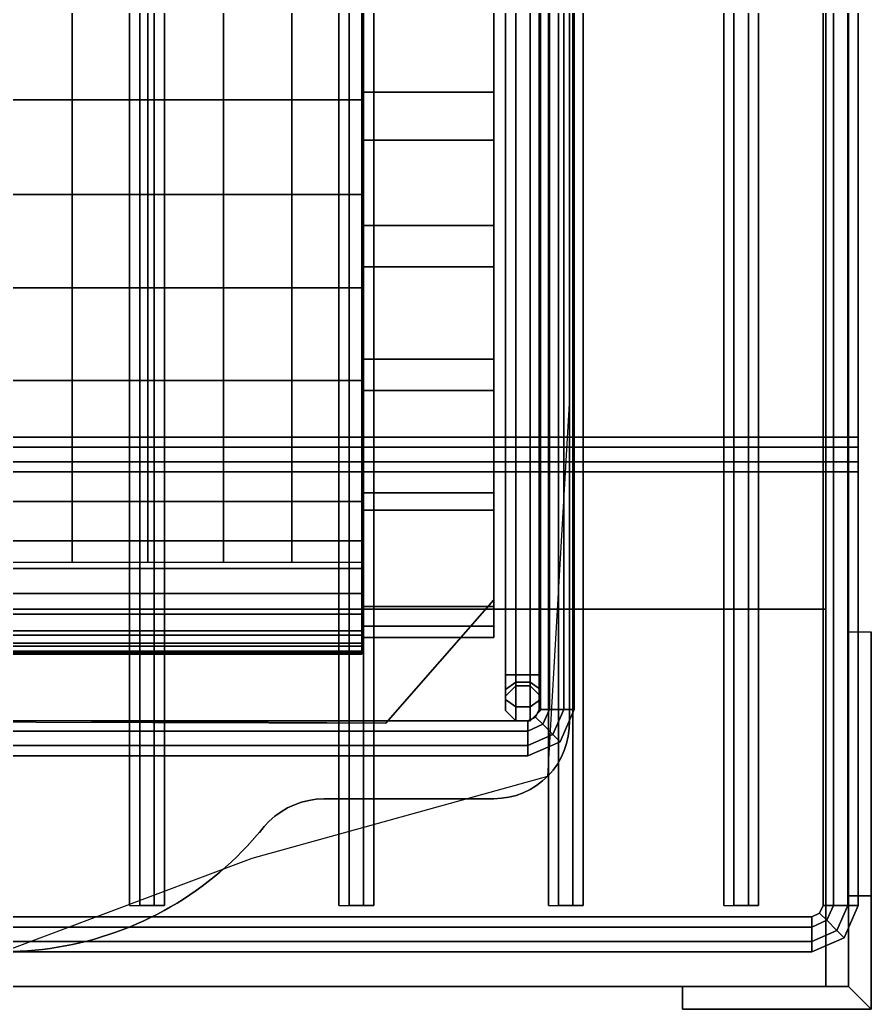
# Model space of a CAD drawing. Extents: x 0 to 230, y -450 to 0.
# Drawn here: x 117.2 to 230, y -450 to -318.9 of the extents above; entities that cross this region are included whole.
import ezdxf

# ---------------------------------------------------------------- set-up
doc = ezdxf.new("R2010")
doc.units = 0
doc.layers.add('ACESSORIO', color=254, linetype='CONTINUOUS')
doc.layers.add('BRANCO', color=7, linetype='CONTINUOUS')

msp = doc.modelspace()

# ---------------------------------------------------------------- linework, layer by layer
at = {"layer": 'ACESSORIO'}
for points in [[(227, 0), (227, -447), (224, -447), (224, 0)], [(224, 0), (224, -447), (224, -447, 30), (224, 0, 30)], [(224, 0, 30), (224, -447, 30), (227, -447, 30), (227, 0, 30)], [(227, -447), (227, -447), (227, 0), (227, -447)], [(227, -447, 30), (227, -447), (227, 0), (227, 0, 30)], [(224, -397, 30), (6, -397, 30), (6, -397, 30), (224, -397, 30)], [(6, -397, 30), (6, -397), (224, -397), (224, -397, 30)], [(6, -397), (6, -447), (224, -447), (224, -397)], [(224, -397, 30), (224, -447, 30), (6, -447, 30), (6, -397, 30)], [(224, -397, 30), (224, -397), (224, -397, 30)], [(224, -397), (224, -447), (224, -447, 30), (224, -397, 30)], [(227, -435, 247.5), (227, -400), (227, -447), (227, -447, 247.5)], [(230, -400), (230, -435, 247.5), (227, -435, 247.5), (227, -400)], [(230, -450, 247.5), (230, -450), (230, -400), (230, -435, 247.5)], [(227, -435, 247.5), (230, -435, 247.5), (230, -450, 247.5), (227, -447, 247.5)], [(224, -447), (6, -447), (6, -447), (224, -447)], [(224, -447, 30), (224, -447), (6, -447), (6, -447, 30)], [(205, -447, 247.5), (205, -450, 247.5), (205, -450), (205, -447)], [(227, -447), (227, -447, 247.5), (205, -447, 247.5), (205, -447)], [(230, -450, 247.5), (227, -447, 247.5), (205, -447, 247.5), (205, -450, 247.5)], [(224, -447), (227, -447), (227, -447), (224, -447)], [(224, -447, 30), (224, -447), (227, -447), (227, -447, 30)], [(205, -450), (205, -450, 247.5), (230, -450, 247.5), (230, -450)]]:
    msp.add_3dface(points, dxfattribs=at)
at = {"layer": 'BRANCO'}
for points in [[(190, -122.1105, 495), (190, -412.1105, 495), (190, -412.1105, 505), (190, -122.1105, 505)], [(180, -132.1105, 125), (180, -132.1105, 495), (180, -395.7805, 495), (180, -395.7805, 125)], [(180, -297.0205, 568.02), (180, -327.7705, 562.1199), (180, -319.7605, 495), (180, -292.7605, 495)], [(162.5, -328.4805, 495), (162.5, -310.7805, 495), (180, -310.7805, 495), (180, -328.4805, 495)], [(124.08, -329.5305, 552.1), (124.08, -316.9205, 554.9), (115, -316.9205, 554.6299), (115, -329.5305, 551.82)], [(134.14, -329.5305, 552.92), (134.14, -316.9205, 555.72), (124.08, -316.9205, 554.9), (124.08, -329.5305, 552.1)], [(144.16, -329.5305, 554.29), (144.16, -316.9205, 557.09), (134.14, -316.9205, 555.72), (134.14, -329.5305, 552.92)], [(153.2, -329.5305, 558.94), (153.2, -316.9205, 561.74), (144.16, -316.9205, 557.09), (144.16, -329.5305, 554.29)], [(162.5, -329.5305, 560.28), (162.5, -316.9205, 563.08), (153.2, -316.9205, 561.74), (153.2, -329.5305, 558.94)], [(162.5, -317.7005, 564.5), (162.5, -334.8605, 560.1699), (180, -334.8605, 560.1699), (180, -317.7005, 564.5)], [(180, -327.7705, 562.1199), (180, -357.5405, 552.3799), (180, -346.7605, 495), (180, -319.7605, 495)], [(162.5, -346.1705, 495), (162.5, -328.4805, 495), (180, -328.4805, 495), (180, -346.1705, 495)], [(124.08, -342.0405, 548.8699), (124.08, -329.5305, 552.1), (115, -329.5305, 551.82), (115, -342.0405, 548.6)], [(134.14, -342.0405, 549.7), (134.14, -329.5305, 552.92), (124.08, -329.5305, 552.1), (124.08, -342.0405, 548.8699)], [(144.16, -342.0405, 551.07), (144.16, -329.5305, 554.29), (134.14, -329.5305, 552.92), (134.14, -342.0405, 549.7)], [(153.2, -342.0405, 555.71), (153.2, -329.5305, 558.94), (144.16, -329.5305, 554.29), (144.16, -342.0405, 551.07)], [(162.5, -342.0405, 557.0599), (162.5, -329.5305, 560.28), (153.2, -329.5305, 558.94), (153.2, -342.0405, 555.71)], [(162.5, -334.8605, 560.1699), (162.5, -351.6605, 554.64), (180, -351.6605, 554.64), (180, -334.8605, 560.1699)], [(124.08, -354.4305, 545.23), (124.08, -342.0405, 548.8699), (115, -342.0405, 548.6), (115, -354.4305, 544.95)], [(134.14, -354.4305, 546.0499), (134.14, -342.0405, 549.7), (124.08, -342.0405, 548.8699), (124.08, -354.4305, 545.23)], [(144.16, -354.4305, 547.42), (144.16, -342.0405, 551.07), (134.14, -342.0405, 549.7), (134.14, -354.4305, 546.0499)], [(153.2, -354.4305, 552.07), (153.2, -342.0405, 555.71), (144.16, -342.0405, 551.07), (144.16, -354.4305, 547.42)], [(162.5, -354.4305, 553.41), (162.5, -342.0405, 557.0599), (153.2, -342.0405, 555.71), (153.2, -354.4305, 552.07)], [(162.5, -363.8705, 495), (162.5, -346.1705, 495), (180, -346.1705, 495), (180, -363.8705, 495)], [(180, -357.5405, 552.3799), (180, -385.8305, 538.96), (180, -373.7605, 495), (180, -346.7605, 495)], [(162.5, -351.6605, 554.64), (162.5, -368.0305, 547.92), (180, -368.0305, 547.92), (180, -351.6605, 554.64)], [(124.08, -366.6905, 541.1699), (124.08, -354.4305, 545.23), (115, -354.4305, 544.95), (115, -366.6905, 540.89)], [(134.14, -366.6905, 541.9902), (134.14, -354.4305, 546.0499), (124.08, -354.4305, 545.23), (124.08, -366.6905, 541.1699)], [(144.16, -366.6905, 543.36), (144.16, -354.4305, 547.42), (134.14, -354.4305, 546.0499), (134.14, -366.6905, 541.9902)], [(153.2, -366.6905, 548.0099), (153.2, -354.4305, 552.07), (144.16, -354.4305, 547.42), (144.16, -366.6905, 543.36)], [(162.5, -366.6905, 549.35), (162.5, -354.4305, 553.41), (153.2, -354.4305, 552.07), (153.2, -366.6905, 548.0099)], [(162.5, -381.5705, 495), (162.5, -363.8705, 495), (180, -363.8705, 495), (180, -381.5705, 495)], [(124.08, -378.8105, 536.69), (124.08, -366.6905, 541.1699), (115, -366.6905, 540.89), (115, -378.8105, 536.42)], [(134.14, -378.8105, 537.52), (134.14, -366.6905, 541.9902), (124.08, -366.6905, 541.1699), (124.08, -378.8105, 536.69)], [(144.16, -378.8105, 538.89), (144.16, -366.6905, 543.36), (134.14, -366.6905, 541.9902), (134.14, -378.8105, 537.52)], [(153.2, -378.8105, 543.54), (153.2, -366.6905, 548.0099), (144.16, -366.6905, 543.36), (144.16, -378.8105, 538.89)], [(162.5, -378.8105, 544.88), (162.5, -366.6905, 549.35), (153.2, -366.6905, 548.0099), (153.2, -378.8105, 543.54)], [(162.5, -368.0305, 547.92), (162.5, -383.8805, 540.04), (180, -383.8805, 540.04), (180, -368.0305, 547.92)], [(180, -385.8305, 538.96), (180, -400.7605, 513.02), (180, -400.7605, 495), (180, -373.7605, 495)], [(124.08, -390.7605, 531.82), (124.08, -378.8105, 536.69), (115, -378.8105, 536.42), (115, -390.7605, 531.54)], [(134.14, -390.7605, 532.64), (134.14, -378.8105, 537.52), (124.08, -378.8105, 536.69), (124.08, -390.7605, 531.82)], [(144.16, -390.7605, 534.0099), (144.16, -378.8105, 538.89), (134.14, -378.8105, 537.52), (134.14, -390.7605, 532.64)], [(153.2, -390.7605, 538.6599), (153.2, -378.8105, 543.54), (144.16, -378.8105, 538.89), (144.16, -390.7605, 534.0099)], [(162.5, -390.7605, 540), (162.5, -378.8105, 544.88), (153.2, -378.8105, 543.54), (153.2, -390.7605, 538.6599)], [(67.50002, -387.9305, 539.3), (67.50002, -382.7305, 495), (162.5, -382.7305, 495), (162.5, -387.9305, 539.3)], [(67.50002, -382.7305, 495), (67.50002, -400.4305, 495), (162.5, -400.4305, 495), (162.5, -382.7305, 495)], [(162.5, -399.2705, 495), (162.5, -381.5705, 495), (180, -381.5705, 495), (180, -399.2705, 495)], [(162.5, -383.8805, 540.04), (162.5, -396.6605, 528.1699), (180, -396.6605, 528.1699), (180, -383.8805, 540.04)], [(67.50002, -391.6305, 536.0599), (67.50002, -387.9305, 539.3), (162.5, -387.9305, 539.3), (162.5, -391.6305, 536.0599)], [(67.50002, -394.9005, 532.3599), (67.50002, -391.6305, 536.0599), (162.5, -391.6305, 536.0599), (162.5, -394.9005, 532.3599)], [(67.50002, -397.6605, 528.28), (67.50002, -394.9005, 532.3599), (162.5, -394.9005, 532.3599), (162.5, -397.6605, 528.28)], [(165.67, -412.1105, 125), (180, -395.7805, 125), (180, -395.7805, 495), (165.67, -412.1105, 495)], [(162.5, -396.6605, 528.1699), (162.5, -400.7605, 511.2), (180, -400.7605, 511.2), (180, -396.6605, 528.1699)], [(67.50002, -399.8805, 523.8699), (67.50002, -397.6605, 528.28), (162.5, -397.6605, 528.28), (162.5, -399.8805, 523.8699)], [(162.5, -400.7605, 511.2), (162.5, -399.2705, 495), (180, -399.2705, 495), (180, -400.7605, 511.2)], [(67.50002, -401.5205, 519.22), (67.50002, -399.8805, 523.8699), (162.5, -399.8805, 523.8699), (162.5, -401.5205, 519.22)], [(67.50002, -400.4305, 495), (67.50002, -401.8905, 499.71), (162.5, -401.8905, 499.71), (162.5, -400.4305, 495)], [(67.50002, -402.5505, 514.4), (67.50002, -401.5205, 519.22), (162.5, -401.5205, 519.22), (162.5, -402.5505, 514.4)], [(67.50002, -401.8905, 499.71), (67.50002, -402.7405, 504.56), (162.5, -402.7405, 504.56), (162.5, -401.8905, 499.71)], [(67.50002, -402.9605, 509.49), (67.50002, -402.5505, 514.4), (162.5, -402.5505, 514.4), (162.5, -402.9605, 509.49)], [(67.50002, -402.7405, 504.56), (67.50002, -402.9605, 509.49), (162.5, -402.9605, 509.49), (162.5, -402.7405, 504.56)], [(56.41002, -411.4805, 125), (57.50002, -411.8005, 495), (165.67, -412.1105, 495), (165.67, -412.1105, 125)], [(189.85, -413.8105, 495), (189.97, -412.8205, 495), (189.97, -412.8205, 505), (189.85, -413.8105, 505)], [(189.97, -412.8205, 495), (189.99, -411.8205, 495), (189.99, -411.8205, 505), (189.97, -412.8205, 505)], [(189.63, -414.7905, 495), (189.85, -413.8105, 495), (189.85, -413.8105, 505), (189.63, -414.7905, 505)], [(189.32, -415.7405, 495), (189.63, -414.7905, 495), (189.63, -414.7905, 505), (189.32, -415.7405, 505)], [(188.41, -417.5205, 495), (188.91, -416.6505, 495), (188.91, -416.6505, 505), (188.41, -417.5205, 505)], [(188.91, -416.6505, 495), (189.32, -415.7405, 495), (189.32, -415.7405, 505), (188.91, -416.6505, 505)], [(187.83, -418.3305, 495), (188.41, -417.5205, 495), (188.41, -417.5205, 505), (187.83, -418.3305, 505)], [(186.44, -419.7605, 495), (187.17, -419.0805, 495), (187.17, -419.0805, 505), (186.44, -419.7605, 505)], [(187.17, -419.0805, 495), (187.83, -418.3305, 495), (187.83, -418.3305, 505), (187.17, -419.0805, 505)], [(184.79, -420.8905, 495), (185.65, -420.3705, 495), (185.65, -420.3705, 505), (184.79, -420.8905, 505)], [(185.65, -420.3705, 495), (186.44, -419.7605, 495), (186.44, -419.7605, 505), (185.65, -420.3705, 505)], [(180, -422.1105, 495), (181, -422.0605, 495), (181, -422.0605, 505), (180, -422.1105, 505)], [(181, -422.0605, 495), (181.99, -421.9205, 495), (181.99, -421.9205, 505), (181, -422.0605, 505)], [(181.99, -421.9205, 495), (182.95, -421.6705, 495), (182.95, -421.6705, 505), (181.99, -421.9205, 505)], [(182.95, -421.6705, 495), (183.89, -421.3305, 495), (183.89, -421.3305, 505), (182.95, -421.6705, 505)], [(183.89, -421.3305, 495), (184.79, -420.8905, 495), (184.79, -420.8905, 505), (183.89, -421.3305, 505)], [(152.64, -423.3305, 495), (151.78, -423.8405, 495), (151.78, -423.8405, 505), (152.64, -423.3305, 505)], [(153.55, -422.9105, 495), (152.64, -423.3305, 495), (152.64, -423.3305, 505), (153.55, -422.9105, 505)], [(154.49, -422.5705, 495), (153.55, -422.9105, 495), (153.55, -422.9105, 505), (154.49, -422.5705, 505)], [(155.46, -422.3305, 495), (154.49, -422.5705, 495), (154.49, -422.5705, 505), (155.46, -422.3305, 505)], [(156.45, -422.1705, 495), (155.46, -422.3305, 495), (155.46, -422.3305, 505), (156.45, -422.1705, 505)], [(157.44, -422.1105, 495), (156.45, -422.1705, 495), (156.45, -422.1705, 505), (157.44, -422.1105, 505)], [(180, -422.1105, 495), (157.44, -422.1105, 495), (157.44, -422.1105, 505), (180, -422.1105, 505)], [(150.97, -424.4205, 495), (150.22, -425.0805, 495), (150.22, -425.0805, 505), (150.97, -424.4205, 505)], [(151.78, -423.8405, 495), (150.97, -424.4205, 495), (150.97, -424.4205, 505), (151.78, -423.8405, 505)], [(149.53, -425.8105, 495), (148.91, -426.5905, 495), (148.91, -426.5905, 505), (149.53, -425.8105, 505)], [(150.22, -425.0805, 495), (149.53, -425.8105, 495), (149.53, -425.8105, 505), (150.22, -425.0805, 505)], [(147.97, -427.6605, 495), (148.63, -426.9005, 495), (148.63, -426.9005, 505), (147.97, -427.6605, 505)], [(148.63, -426.9005, 495), (149.27, -426.1405, 495), (149.27, -426.1405, 505), (148.63, -426.9005, 505)], [(146.6, -429.1105, 495), (147.3, -428.3905, 495), (147.3, -428.3905, 505), (146.6, -429.1105, 505)], [(147.3, -428.3905, 495), (147.97, -427.6605, 495), (147.97, -427.6605, 505), (147.3, -428.3905, 505)], [(145.17, -430.5105, 495), (145.9, -429.8205, 495), (145.9, -429.8205, 505), (145.17, -430.5105, 505)], [(145.9, -429.8205, 495), (146.6, -429.1105, 495), (146.6, -429.1105, 505), (145.9, -429.8205, 505)], [(143.68, -431.8405, 495), (144.43, -431.1805, 495), (144.43, -431.1805, 505), (143.68, -431.8405, 505)], [(144.43, -431.1805, 495), (145.17, -430.5105, 495), (145.17, -430.5105, 505), (144.43, -431.1805, 505)], [(142.13, -433.1005, 495), (142.91, -432.4805, 495), (142.91, -432.4805, 505), (142.13, -433.1005, 505)], [(142.91, -432.4805, 495), (143.68, -431.8405, 495), (143.68, -431.8405, 505), (142.91, -432.4805, 505)], [(140.52, -434.2905, 495), (141.33, -433.7005, 495), (141.33, -433.7005, 505), (140.52, -434.2905, 505)], [(141.33, -433.7005, 495), (142.13, -433.1005, 495), (142.13, -433.1005, 505), (141.33, -433.7005, 505)], [(138.86, -435.4005, 495), (139.69, -434.8505, 495), (139.69, -434.8505, 505), (138.86, -435.4005, 505)], [(139.69, -434.8505, 495), (140.52, -434.2905, 495), (140.52, -434.2905, 505), (139.69, -434.8505, 505)], [(136.28, -436.9305, 495), (137.15, -436.4405, 495), (137.15, -436.4405, 505), (136.28, -436.9305, 505)], [(137.15, -436.4405, 495), (138.01, -435.9305, 495), (138.01, -435.9305, 505), (137.15, -436.4405, 505)], [(138.01, -435.9305, 495), (138.86, -435.4005, 495), (138.86, -435.4005, 505), (138.01, -435.9305, 505)], [(134.5, -437.8505, 495), (135.39, -437.4005, 495), (135.39, -437.4005, 505), (134.5, -437.8505, 505)], [(135.39, -437.4005, 495), (136.28, -436.9305, 495), (136.28, -436.9305, 505), (135.39, -437.4005, 505)], [(130.84, -439.4505, 495), (131.77, -439.0805, 495), (131.77, -439.0805, 505), (130.84, -439.4505, 505)], [(131.77, -439.0805, 495), (132.69, -438.6905, 495), (132.69, -438.6905, 505), (131.77, -439.0805, 505)], [(132.69, -438.6905, 495), (133.6, -438.2805, 495), (133.6, -438.2805, 505), (132.69, -438.6905, 505)], [(133.6, -438.2805, 495), (134.5, -437.8505, 495), (134.5, -437.8505, 505), (133.6, -438.2805, 505)], [(127.04, -440.7105, 495), (128, -440.4305, 495), (128, -440.4305, 505), (127.04, -440.7105, 505)], [(128, -440.4305, 495), (128.95, -440.1205, 495), (128.95, -440.1205, 505), (128, -440.4305, 505)], [(128.95, -440.1205, 495), (129.9, -439.8005, 495), (129.9, -439.8005, 505), (128.95, -440.1205, 505)], [(129.9, -439.8005, 495), (130.84, -439.4505, 495), (130.84, -439.4505, 505), (129.9, -439.8005, 505)], [(122.16, -441.8005, 495), (123.15, -441.6205, 495), (123.15, -441.6205, 505), (122.16, -441.8005, 505)], [(123.15, -441.6205, 495), (124.13, -441.4305, 495), (124.13, -441.4305, 505), (123.15, -441.6205, 505)], [(124.13, -441.4305, 495), (125.11, -441.2105, 495), (125.11, -441.2105, 505), (124.13, -441.4305, 505)], [(125.11, -441.2105, 495), (126.08, -440.9705, 495), (126.08, -440.9705, 505), (125.11, -441.2105, 505)], [(126.08, -440.9705, 495), (127.04, -440.7105, 495), (127.04, -440.7105, 505), (126.08, -440.9705, 505)], [(116.19, -442.3605, 495), (117.19, -442.3305, 495), (117.19, -442.3305, 505), (116.19, -442.3605, 505)], [(117.19, -442.3305, 495), (118.19, -442.2605, 495), (118.19, -442.2605, 505), (117.19, -442.3305, 505)], [(118.19, -442.2605, 495), (119.19, -442.1805, 495), (119.19, -442.1805, 505), (118.19, -442.2605, 505)], [(119.19, -442.1805, 495), (120.18, -442.0805, 495), (120.18, -442.0805, 505), (119.19, -442.1805, 505)], [(120.18, -442.0805, 495), (121.17, -441.9505, 495), (121.17, -441.9505, 505), (120.18, -442.0805, 505)], [(121.17, -441.9505, 495), (122.16, -441.8005, 495), (122.16, -441.8005, 505), (121.17, -441.9505, 505)]]:
    msp.add_3dface(points, dxfattribs=at)
at = {"layer": 'BRANCO', "invisible_edges": 14}
for points in [[(147.89, -430.0305, 505), (115, -442.3805, 505), (115, -267.1105, 505), (129, -267.1105, 505)], [(187.09, -419.1705, 505), (147.89, -430.0305, 505), (129, -267.1105, 505), (139, -267.1105, 505)], [(190, -369.0005, 505), (187.09, -419.1705, 505), (139, -267.1105, 505), (154, -267.1105, 505)], [(190, -318.0605, 505), (190, -369.0005, 505), (154, -267.1105, 505), (170, -267.1105, 505)]]:
    msp.add_3dface(points, dxfattribs=at)

# ---------------------------------------------------------------- meshes
at = {"layer": 'ACESSORIO'}
mesh = msp.add_polymesh((2, 8), dxfattribs=dict(at, n_close=True))
for k, corner in enumerate([(131.7067, -436.2612, 35.97239), (131.7067, -436.2612, 37.88581), (133.0597, -436.2612, 39.2388), (134.9732, -436.2612, 39.2388), (136.3261, -436.2612, 37.88581), (136.3261, -436.2612, 35.97239), (134.9732, -436.2612, 34.6194), (133.0597, -436.2612, 34.6194), (131.7067, -3.499972, 35.97239), (131.7067, -3.499972, 37.88581), (133.0597, -3.499972, 39.2388), (134.9732, -3.499972, 39.2388), (136.3261, -3.499972, 37.88581), (136.3261, -3.499972, 35.97239), (134.9732, -3.499972, 34.6194), (133.0597, -3.499972, 34.6194)]):
    mesh.set_mesh_vertex(divmod(k, 8), corner)
mesh = msp.add_polymesh((2, 8), dxfattribs=dict(at, n_close=True))
for k, corner in enumerate([(159.4567, -436.2612, 35.97239), (159.4567, -436.2612, 37.88581), (160.8097, -436.2612, 39.2388), (162.7232, -436.2612, 39.2388), (164.0761, -436.2612, 37.88581), (164.0761, -436.2612, 35.97239), (162.7232, -436.2612, 34.6194), (160.8097, -436.2612, 34.6194), (159.4567, -3.499972, 35.97239), (159.4567, -3.499972, 37.88581), (160.8097, -3.499972, 39.2388), (162.7232, -3.499972, 39.2388), (164.0761, -3.499972, 37.88581), (164.0761, -3.499972, 35.97239), (162.7232, -3.499972, 34.6194), (160.8097, -3.499972, 34.6194)]):
    mesh.set_mesh_vertex(divmod(k, 8), corner)
mesh = msp.add_polymesh((2, 8), dxfattribs=dict(at, n_close=True))
for k, corner in enumerate([(187.2067, -436.2612, 35.97239), (187.2067, -436.2612, 37.88581), (188.5597, -436.2612, 39.2388), (190.4732, -436.2612, 39.2388), (191.8261, -436.2612, 37.88581), (191.8261, -436.2612, 35.97239), (190.4732, -436.2612, 34.6194), (188.5597, -436.2612, 34.6194), (187.2067, -3.499972, 35.97239), (187.2067, -3.499972, 37.88581), (188.5597, -3.499972, 39.2388), (190.4732, -3.499972, 39.2388), (191.8261, -3.499972, 37.88581), (191.8261, -3.499972, 35.97239), (190.4732, -3.499972, 34.6194), (188.5597, -3.499972, 34.6194)]):
    mesh.set_mesh_vertex(divmod(k, 8), corner)
mesh = msp.add_polymesh((2, 8), dxfattribs=dict(at, n_close=True))
for k, corner in enumerate([(210.4567, -436.2612, 35.97239), (210.4567, -436.2612, 37.88581), (211.8097, -436.2612, 39.2388), (213.7232, -436.2612, 39.2388), (215.0761, -436.2612, 37.88581), (215.0761, -436.2612, 35.97239), (213.7232, -436.2612, 34.6194), (211.8097, -436.2612, 34.6194), (210.4567, -3.499972, 35.97239), (210.4567, -3.499972, 37.88581), (211.8097, -3.499972, 39.2388), (213.7232, -3.499972, 39.2388), (215.0761, -3.499972, 37.88581), (215.0761, -3.499972, 35.97239), (213.7232, -3.499972, 34.6194), (211.8097, -3.499972, 34.6194)]):
    mesh.set_mesh_vertex(divmod(k, 8), corner)
mesh = msp.add_polymesh((2, 9), dxfattribs=at)
for k, corner in enumerate([(228.2664, -436.2612, 37.88581), (228.2664, -436.2612, 35.97239), (226.9134, -436.2612, 34.6194), (225, -436.2612, 34.6194), (223.647, -436.2612, 35.97239), (223.647, -436.2612, 37.88581), (225, -436.2612, 39.2388), (226.9134, -436.2612, 39.2388), (228.2664, -436.2612, 37.88581), (228.2664, -9.619375, 37.88581), (228.2664, -9.619375, 35.97239), (226.9134, -9.619375, 34.6194), (225, -9.619375, 34.6194), (223.647, -9.619375, 35.97239), (223.647, -9.619375, 37.88581), (225, -9.619375, 39.2388), (226.9134, -9.619375, 39.2388), (228.2664, -9.619375, 37.88581)]):
    mesh.set_mesh_vertex(divmod(k, 9), corner)
mesh = msp.add_polymesh((2, 9), dxfattribs=at)
for k, corner in enumerate([(228.2664, -436.2612, 67.88581), (228.2664, -436.2612, 65.97239), (226.9134, -436.2612, 64.6194), (225, -436.2612, 64.6194), (223.647, -436.2612, 65.97239), (223.647, -436.2612, 67.88581), (225, -436.2612, 69.2388), (226.9134, -436.2612, 69.2388), (228.2664, -436.2612, 67.88581), (228.2664, -9.619375, 67.88581), (228.2664, -9.619375, 65.97239), (226.9134, -9.619375, 64.6194), (225, -9.619375, 64.6194), (223.647, -9.619375, 65.97239), (223.647, -9.619375, 67.88581), (225, -9.619375, 69.2388), (226.9134, -9.619375, 69.2388), (228.2664, -9.619375, 67.88581)]):
    mesh.set_mesh_vertex(divmod(k, 9), corner)
mesh = msp.add_polymesh((2, 9), dxfattribs=at)
for k, corner in enumerate([(190.6234, -410.2955, 123.647), (190.6234, -410.2955, 121.7336), (189.2704, -410.2955, 120.3806), (187.3569, -410.2955, 120.3806), (186.0039, -410.2955, 121.7336), (186.0039, -410.2955, 123.647), (187.3569, -410.2955, 125), (189.2704, -410.2955, 125), (190.6234, -410.2955, 123.647), (190.6234, -123.222, 123.647), (190.6234, -123.222, 121.7336), (189.2704, -123.222, 120.3806), (187.3569, -123.222, 120.3806), (186.0039, -123.222, 121.7336), (186.0039, -123.222, 123.647), (187.3569, -123.222, 125), (189.2704, -123.222, 125), (190.6234, -123.222, 123.647)]):
    mesh.set_mesh_vertex(divmod(k, 9), corner)
mesh = msp.add_polymesh((2, 9), dxfattribs=at)
for k, corner in enumerate([(190.6234, -410.2955, 296.647), (190.6234, -410.2955, 294.7336), (189.2704, -410.2955, 293.3806), (187.3569, -410.2955, 293.3806), (186.0039, -410.2955, 294.7336), (186.0039, -410.2955, 296.647), (187.3569, -410.2955, 298), (189.2704, -410.2955, 298), (190.6234, -410.2955, 296.647), (190.6234, -123.222, 296.647), (190.6234, -123.222, 294.7336), (189.2704, -123.222, 293.3806), (187.3569, -123.222, 293.3806), (186.0039, -123.222, 294.7336), (186.0039, -123.222, 296.647), (187.3569, -123.222, 298), (189.2704, -123.222, 298), (190.6234, -123.222, 296.647)]):
    mesh.set_mesh_vertex(divmod(k, 9), corner)
mesh = msp.add_polymesh((2, 9), dxfattribs=at)
for k, corner in enumerate([(190.6234, -410.2955, 461.647), (190.6234, -410.2955, 459.7336), (189.2704, -410.2955, 458.3806), (187.3569, -410.2955, 458.3806), (186.0039, -410.2955, 459.7336), (186.0039, -410.2955, 461.647), (187.3569, -410.2955, 463), (189.2704, -410.2955, 463), (190.6234, -410.2955, 461.647), (190.6234, -123.222, 461.647), (190.6234, -123.222, 459.7336), (189.2704, -123.222, 458.3806), (187.3569, -123.222, 458.3806), (186.0039, -123.222, 459.7336), (186.0039, -123.222, 461.647), (187.3569, -123.222, 463), (189.2704, -123.222, 463), (190.6234, -123.222, 461.647)]):
    mesh.set_mesh_vertex(divmod(k, 9), corner)
mesh = msp.add_polymesh((2, 9), dxfattribs=at)
for k, corner in enumerate([(184.7992, -127.8414, 495), (186.1522, -127.8414, 493.647), (186.1522, -127.8414, 491.7336), (184.7992, -127.8414, 490.3806), (182.8858, -127.8414, 490.3806), (181.5328, -127.8414, 491.7336), (181.5328, -127.8414, 493.647), (182.8858, -127.8414, 495), (184.7992, -127.8414, 495), (184.7992, -405.6761, 495), (186.1522, -405.6761, 493.647), (186.1522, -405.6761, 491.7336), (184.7992, -405.6761, 490.3806), (182.8858, -405.6761, 490.3806), (181.5328, -405.6761, 491.7336), (181.5328, -405.6761, 493.647), (182.8858, -405.6761, 495), (184.7992, -405.6761, 495)]):
    mesh.set_mesh_vertex(divmod(k, 9), corner)
mesh = msp.add_polymesh((2, 9), dxfattribs=at)
for k, corner in enumerate([(3.266432, -378.8123, 37.88581), (3.266432, -378.8123, 35.97239), (3.266432, -377.4593, 34.6194), (3.266432, -375.5459, 34.6194), (3.266432, -374.1929, 35.97239), (3.266432, -374.1929, 37.88581), (3.266432, -375.5459, 39.2388), (3.266432, -377.4593, 39.2388), (3.266432, -378.8123, 37.88581), (228.2664, -378.8123, 37.88581), (228.2664, -378.8123, 35.97239), (228.2664, -377.4593, 34.6194), (228.2664, -375.5459, 34.6194), (228.2664, -374.1929, 35.97239), (228.2664, -374.1929, 37.88581), (228.2664, -375.5459, 39.2388), (228.2664, -377.4593, 39.2388), (228.2664, -378.8123, 37.88581)]):
    mesh.set_mesh_vertex(divmod(k, 9), corner)
mesh = msp.add_polymesh((2, 9), dxfattribs=at)
for k, corner in enumerate([(184.7992, -409.9425, 493.147), (186.1522, -408.9858, 492.1903), (186.1522, -407.6328, 490.8373), (184.7992, -406.6761, 489.8806), (182.8858, -406.6761, 489.8806), (181.5328, -407.6328, 490.8373), (181.5328, -408.9858, 492.1903), (182.8858, -409.9425, 493.147), (184.7992, -409.9425, 493.147), (184.7992, -405.6761, 495), (186.1522, -405.6761, 493.647), (186.1522, -405.6761, 491.7336), (184.7992, -405.6761, 490.3806), (182.8858, -405.6761, 490.3806), (181.5328, -405.6761, 491.7336), (181.5328, -405.6761, 493.647), (182.8858, -405.6761, 495), (184.7992, -405.6761, 495)]):
    mesh.set_mesh_vertex(divmod(k, 9), corner)
mesh = msp.add_polymesh((2, 9), dxfattribs=at)
for k, corner in enumerate([(184.7992, -411.7955, 488.8806), (186.1522, -410.4425, 488.8806), (186.1522, -408.5291, 488.8806), (184.7992, -407.1761, 488.8806), (182.8858, -407.1761, 488.8806), (181.5328, -408.5291, 488.8806), (181.5328, -410.4425, 488.8806), (182.8858, -411.7955, 488.8806), (184.7992, -411.7955, 488.8806), (184.7992, -409.9425, 493.147), (186.1522, -408.9858, 492.1903), (186.1522, -407.6328, 490.8373), (184.7992, -406.6761, 489.8806), (182.8858, -406.6761, 489.8806), (181.5328, -407.6328, 490.8373), (181.5328, -408.9858, 492.1903), (182.8858, -409.9425, 493.147), (184.7992, -409.9425, 493.147)]):
    mesh.set_mesh_vertex(divmod(k, 9), corner)
mesh = msp.add_polymesh((2, 8), dxfattribs=dict(at, n_close=True))
for k, corner in enumerate([(186.1522, -410.4425, 34.6194), (186.1522, -408.5291, 34.6194), (184.7992, -407.1761, 34.6194), (182.8858, -407.1761, 34.6194), (181.5328, -408.5291, 34.6194), (181.5328, -410.4425, 34.6194), (182.8858, -411.7955, 34.6194), (184.7992, -411.7955, 34.6194), (186.1522, -410.4425, 488.8806), (186.1522, -408.5291, 488.8806), (184.7992, -407.1761, 488.8806), (182.8858, -407.1761, 488.8806), (181.5328, -408.5291, 488.8806), (181.5328, -410.4425, 488.8806), (182.8858, -411.7955, 488.8806), (184.7992, -411.7955, 488.8806)]):
    mesh.set_mesh_vertex(divmod(k, 8), corner)
mesh = msp.add_polymesh((2, 8), dxfattribs=dict(at, n_close=True))
for k, corner in enumerate([(189.2704, -410.2955, 125), (190.6234, -410.2955, 123.647), (190.6234, -410.2955, 121.7336), (189.2704, -410.2955, 120.3806), (187.3569, -410.2955, 120.3806), (186.0039, -410.2955, 121.7336), (186.0039, -410.2955, 123.647), (187.3569, -410.2955, 125), (187.8136, -413.6052, 125), (188.7704, -414.5619, 123.647), (188.7704, -414.5619, 121.7336), (187.8136, -413.6052, 120.3806), (186.4606, -412.2522, 120.3806), (185.5039, -411.2955, 121.7336), (185.5039, -411.2955, 123.647), (186.4606, -412.2522, 125)]):
    mesh.set_mesh_vertex(divmod(k, 8), corner)
mesh = msp.add_polymesh((2, 8), dxfattribs=dict(at, n_close=True))
for k, corner in enumerate([(189.2704, -410.2955, 298), (190.6234, -410.2955, 296.647), (190.6234, -410.2955, 294.7336), (189.2704, -410.2955, 293.3806), (187.3569, -410.2955, 293.3806), (186.0039, -410.2955, 294.7336), (186.0039, -410.2955, 296.647), (187.3569, -410.2955, 298), (187.8136, -413.6052, 298), (188.7704, -414.5619, 296.647), (188.7704, -414.5619, 294.7336), (187.8136, -413.6052, 293.3806), (186.4606, -412.2522, 293.3806), (185.5039, -411.2955, 294.7336), (185.5039, -411.2955, 296.647), (186.4606, -412.2522, 298)]):
    mesh.set_mesh_vertex(divmod(k, 8), corner)
mesh = msp.add_polymesh((2, 8), dxfattribs=dict(at, n_close=True))
for k, corner in enumerate([(189.2704, -410.2955, 463), (190.6234, -410.2955, 461.647), (190.6234, -410.2955, 459.7336), (189.2704, -410.2955, 458.3806), (187.3569, -410.2955, 458.3806), (186.0039, -410.2955, 459.7336), (186.0039, -410.2955, 461.647), (187.3569, -410.2955, 463), (187.8136, -413.6052, 463), (188.7704, -414.5619, 461.647), (188.7704, -414.5619, 459.7336), (187.8136, -413.6052, 458.3806), (186.4606, -412.2522, 458.3806), (185.5039, -411.2955, 459.7336), (185.5039, -411.2955, 461.647), (186.4606, -412.2522, 463)]):
    mesh.set_mesh_vertex(divmod(k, 8), corner)
mesh = msp.add_polymesh((2, 8), dxfattribs=dict(at, n_close=True))
for k, corner in enumerate([(187.8136, -413.6052, 125), (188.7704, -414.5619, 123.647), (188.7704, -414.5619, 121.7336), (187.8136, -413.6052, 120.3806), (186.4606, -412.2522, 120.3806), (185.5039, -411.2955, 121.7336), (185.5039, -411.2955, 123.647), (186.4606, -412.2522, 125), (184.5039, -415.0619, 125), (184.5039, -416.4149, 123.647), (184.5039, -416.4149, 121.7336), (184.5039, -415.0619, 120.3806), (184.5039, -413.1485, 120.3806), (184.5039, -411.7955, 121.7336), (184.5039, -411.7955, 123.647), (184.5039, -413.1485, 125)]):
    mesh.set_mesh_vertex(divmod(k, 8), corner)
mesh = msp.add_polymesh((2, 8), dxfattribs=dict(at, n_close=True))
for k, corner in enumerate([(187.8136, -413.6052, 298), (188.7704, -414.5619, 296.647), (188.7704, -414.5619, 294.7336), (187.8136, -413.6052, 293.3806), (186.4606, -412.2522, 293.3806), (185.5039, -411.2955, 294.7336), (185.5039, -411.2955, 296.647), (186.4606, -412.2522, 298), (184.5039, -415.0619, 298), (184.5039, -416.4149, 296.647), (184.5039, -416.4149, 294.7336), (184.5039, -415.0619, 293.3806), (184.5039, -413.1485, 293.3806), (184.5039, -411.7955, 294.7336), (184.5039, -411.7955, 296.647), (184.5039, -413.1485, 298)]):
    mesh.set_mesh_vertex(divmod(k, 8), corner)
mesh = msp.add_polymesh((2, 8), dxfattribs=dict(at, n_close=True))
for k, corner in enumerate([(187.8136, -413.6052, 463), (188.7704, -414.5619, 461.647), (188.7704, -414.5619, 459.7336), (187.8136, -413.6052, 458.3806), (186.4606, -412.2522, 458.3806), (185.5039, -411.2955, 459.7336), (185.5039, -411.2955, 461.647), (186.4606, -412.2522, 463), (184.5039, -415.0619, 463), (184.5039, -416.4149, 461.647), (184.5039, -416.4149, 459.7336), (184.5039, -415.0619, 458.3806), (184.5039, -413.1485, 458.3806), (184.5039, -411.7955, 459.7336), (184.5039, -411.7955, 461.647), (184.5039, -413.1485, 463)]):
    mesh.set_mesh_vertex(divmod(k, 8), corner)
mesh = msp.add_polymesh((2, 9), dxfattribs=at)
for k, corner in enumerate([(47.02893, -411.7955, 123.647), (47.02893, -411.7955, 121.7336), (47.02893, -413.1485, 120.3806), (47.02893, -415.0619, 120.3806), (47.02893, -416.4149, 121.7336), (47.02893, -416.4149, 123.647), (47.02893, -415.0619, 125), (47.02893, -413.1485, 125), (47.02893, -411.7955, 123.647), (184.5039, -411.7955, 123.647), (184.5039, -411.7955, 121.7336), (184.5039, -413.1485, 120.3806), (184.5039, -415.0619, 120.3806), (184.5039, -416.4149, 121.7336), (184.5039, -416.4149, 123.647), (184.5039, -415.0619, 125), (184.5039, -413.1485, 125), (184.5039, -411.7955, 123.647)]):
    mesh.set_mesh_vertex(divmod(k, 9), corner)
mesh = msp.add_polymesh((2, 9), dxfattribs=at)
for k, corner in enumerate([(47.02893, -411.7955, 296.647), (47.02893, -411.7955, 294.7336), (47.02893, -413.1485, 293.3806), (47.02893, -415.0619, 293.3806), (47.02893, -416.4149, 294.7336), (47.02893, -416.4149, 296.647), (47.02893, -415.0619, 298), (47.02893, -413.1485, 298), (47.02893, -411.7955, 296.647), (184.5039, -411.7955, 296.647), (184.5039, -411.7955, 294.7336), (184.5039, -413.1485, 293.3806), (184.5039, -415.0619, 293.3806), (184.5039, -416.4149, 294.7336), (184.5039, -416.4149, 296.647), (184.5039, -415.0619, 298), (184.5039, -413.1485, 298), (184.5039, -411.7955, 296.647)]):
    mesh.set_mesh_vertex(divmod(k, 9), corner)
mesh = msp.add_polymesh((2, 9), dxfattribs=at)
for k, corner in enumerate([(47.02893, -411.7955, 461.647), (47.02893, -411.7955, 459.7336), (47.02893, -413.1485, 458.3806), (47.02893, -415.0619, 458.3806), (47.02893, -416.4149, 459.7336), (47.02893, -416.4149, 461.647), (47.02893, -415.0619, 463), (47.02893, -413.1485, 463), (47.02893, -411.7955, 461.647), (184.5039, -411.7955, 461.647), (184.5039, -411.7955, 459.7336), (184.5039, -413.1485, 458.3806), (184.5039, -415.0619, 458.3806), (184.5039, -416.4149, 459.7336), (184.5039, -416.4149, 461.647), (184.5039, -415.0619, 463), (184.5039, -413.1485, 463), (184.5039, -411.7955, 461.647)]):
    mesh.set_mesh_vertex(divmod(k, 9), corner)
mesh = msp.add_polymesh((2, 8), dxfattribs=dict(at, n_close=True))
for k, corner in enumerate([(226.9134, -436.2612, 39.2388), (228.2664, -436.2612, 37.88581), (228.2664, -436.2612, 35.97239), (226.9134, -436.2612, 34.6194), (225, -436.2612, 34.6194), (223.647, -436.2612, 35.97239), (223.647, -436.2612, 37.88581), (225, -436.2612, 39.2388), (225.4567, -439.5709, 39.2388), (226.4134, -440.5275, 37.88581), (226.4134, -440.5275, 35.97239), (225.4567, -439.5709, 34.6194), (224.1038, -438.2179, 34.6194), (223.147, -437.2612, 35.97239), (223.147, -437.2612, 37.88581), (224.1038, -438.2179, 39.2388)]):
    mesh.set_mesh_vertex(divmod(k, 8), corner)
mesh = msp.add_polymesh((2, 8), dxfattribs=dict(at, n_close=True))
for k, corner in enumerate([(226.9134, -436.2612, 69.2388), (228.2664, -436.2612, 67.88581), (228.2664, -436.2612, 65.97239), (226.9134, -436.2612, 64.6194), (225, -436.2612, 64.6194), (223.647, -436.2612, 65.97239), (223.647, -436.2612, 67.88581), (225, -436.2612, 69.2388), (225.4567, -439.5709, 69.2388), (226.4134, -440.5275, 67.88581), (226.4134, -440.5275, 65.97239), (225.4567, -439.5709, 64.6194), (224.1038, -438.2179, 64.6194), (223.147, -437.2612, 65.97239), (223.147, -437.2612, 67.88581), (224.1038, -438.2179, 69.2388)]):
    mesh.set_mesh_vertex(divmod(k, 8), corner)
mesh = msp.add_polymesh((2, 9), dxfattribs=at)
for k, corner in enumerate([(9.385832, -437.7612, 37.88581), (9.385832, -437.7612, 35.97239), (9.385832, -439.1142, 34.6194), (9.385832, -441.0275, 34.6194), (9.385832, -442.3805, 35.97239), (9.385832, -442.3805, 37.88581), (9.385832, -441.0275, 39.2388), (9.385832, -439.1142, 39.2388), (9.385832, -437.7612, 37.88581), (222.147, -437.7612, 37.88581), (222.147, -437.7612, 35.97239), (222.147, -439.1142, 34.6194), (222.147, -441.0275, 34.6194), (222.147, -442.3805, 35.97239), (222.147, -442.3805, 37.88581), (222.147, -441.0275, 39.2388), (222.147, -439.1142, 39.2388), (222.147, -437.7612, 37.88581)]):
    mesh.set_mesh_vertex(divmod(k, 9), corner)
mesh = msp.add_polymesh((2, 9), dxfattribs=at)
for k, corner in enumerate([(9.385832, -437.7612, 67.88581), (9.385832, -437.7612, 65.97239), (9.385832, -439.1142, 64.6194), (9.385832, -441.0275, 64.6194), (9.385832, -442.3805, 65.97239), (9.385832, -442.3805, 67.88581), (9.385832, -441.0275, 69.2388), (9.385832, -439.1142, 69.2388), (9.385832, -437.7612, 67.88581), (222.147, -437.7612, 67.88581), (222.147, -437.7612, 65.97239), (222.147, -439.1142, 64.6194), (222.147, -441.0275, 64.6194), (222.147, -442.3805, 65.97239), (222.147, -442.3805, 67.88581), (222.147, -441.0275, 69.2388), (222.147, -439.1142, 69.2388), (222.147, -437.7612, 67.88581)]):
    mesh.set_mesh_vertex(divmod(k, 9), corner)
mesh = msp.add_polymesh((2, 8), dxfattribs=dict(at, n_close=True))
for k, corner in enumerate([(225.4567, -439.5709, 39.2388), (226.4134, -440.5275, 37.88581), (226.4134, -440.5275, 35.97239), (225.4567, -439.5709, 34.6194), (224.1038, -438.2179, 34.6194), (223.147, -437.2612, 35.97239), (223.147, -437.2612, 37.88581), (224.1038, -438.2179, 39.2388), (222.147, -441.0275, 39.2388), (222.147, -442.3805, 37.88581), (222.147, -442.3805, 35.97239), (222.147, -441.0275, 34.6194), (222.147, -439.1142, 34.6194), (222.147, -437.7612, 35.97239), (222.147, -437.7612, 37.88581), (222.147, -439.1142, 39.2388)]):
    mesh.set_mesh_vertex(divmod(k, 8), corner)
mesh = msp.add_polymesh((2, 8), dxfattribs=dict(at, n_close=True))
for k, corner in enumerate([(225.4567, -439.5709, 69.2388), (226.4134, -440.5275, 67.88581), (226.4134, -440.5275, 65.97239), (225.4567, -439.5709, 64.6194), (224.1038, -438.2179, 64.6194), (223.147, -437.2612, 65.97239), (223.147, -437.2612, 67.88581), (224.1038, -438.2179, 69.2388), (222.147, -441.0275, 69.2388), (222.147, -442.3805, 67.88581), (222.147, -442.3805, 65.97239), (222.147, -441.0275, 64.6194), (222.147, -439.1142, 64.6194), (222.147, -437.7612, 65.97239), (222.147, -437.7612, 67.88581), (222.147, -439.1142, 69.2388)]):
    mesh.set_mesh_vertex(divmod(k, 8), corner)

doc.saveas('drawing.dxf')
